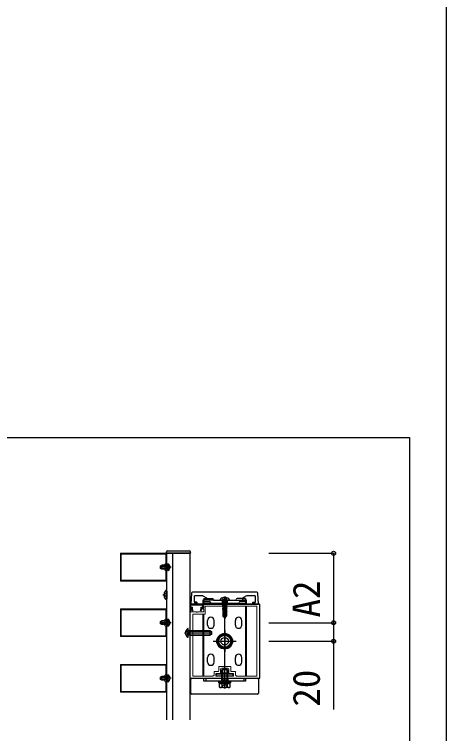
# Model space of a CAD drawing. Units: millimetres, scale not verified. Extents: x -1750 to 1750, y -2608 to 2592.
# Drawn here: x 1284 to 1750, y -828 to -51 of the extents above; entities that cross this region are included whole.
import ezdxf
from ezdxf.enums import TextEntityAlignment as Align

# ---------------------------------------------------------------- set-up
doc = ezdxf.new("R2010")
doc.units = ezdxf.units.MM
doc.header["$LTSCALE"] = 14
doc.layers.add('0-3_YKK_11', color=7, linetype='Continuous', lineweight=18)
for name, color, linetype in [('0-4_YKK_12', 2, 'Continuous'), ('0-5_YKK_13', 4, 'Continuous'), ('0-6_YKK_D', 6, 'Continuous'), ('0-7_YKK_ZWAK', 7, 'Continuous')]:
    doc.layers.add(name, color=color, linetype=linetype)
doc.styles.add('ＭＳ ゴシック', font='')
doc.styles.get('ＭＳ ゴシック').set_extended_font_data('MS Gothic')

msp = doc.modelspace()

# ---------------------------------------------------------------- linework, layer by layer
at = {"layer": '0-3_YKK_11'}
msp.add_line((1507, -757.6), (1514, -757.6), dxfattribs=at)
for points in [[(1398, -663.5), (1448, -663.5), (1448, -633.5), (1398, -633.5)], [(1398.9, -662.6), (1447.1, -662.6), (1447.1, -652.6), (1446, -651.5), (1446, -648.96), (1446.12, -648.77), (1446.12, -648.23), (1446, -648.04), (1446, -645.5), (1447.1, -644.4), (1447.1, -634.4), (1398.9, -634.4)], [(1398, -723.5), (1448, -723.5), (1448, -693.5), (1398, -693.5)], [(1398.9, -722.6), (1447.1, -722.6), (1447.1, -712.6), (1446, -711.5), (1446, -708.96), (1446.12, -708.77), (1446.12, -708.23), (1446, -708.04), (1446, -705.5), (1447.1, -704.4), (1447.1, -694.4), (1398.9, -694.4)], [(1398, -783.5), (1448, -783.5), (1448, -753.5), (1398, -753.5)], [(1398.9, -782.6), (1447.1, -782.6), (1447.1, -772.6), (1446, -771.5), (1446, -768.96), (1446.12, -768.77), (1446.12, -768.23), (1446, -768.04), (1446, -765.5), (1447.1, -764.4), (1447.1, -754.4), (1398.9, -754.4)]]:
    msp.add_lwpolyline(points, close=True, dxfattribs=at)
at = {"layer": '0-3_YKK_11', "color": 30}
msp.add_lwpolyline([(1473, -688.5), (1487.5, -688.5), (1487.5, -692.5), (1485.4, -692.5), (1485.4, -693.6), (1485.77, -693.82), (1484.63, -695.8), (1483.93, -695.4), (1484.6, -694.25), (1484.6, -691.7), (1486.7, -691.7), (1486.7, -689.4), (1473.8, -689.4), (1473.8, -691.7), (1475.9, -691.7), (1475.9, -694.25), (1476.57, -695.4), (1475.87, -695.8), (1474.73, -693.82), (1475.1, -693.6), (1475.1, -692.5), (1473, -692.5)], close=True, dxfattribs=at)
at = {"layer": '0-3_YKK_11'}
for points in [[(1548, -768.5), (1548, -688.5), (1488, -688.5), (1488, -692.5), (1485.5, -692.5), (1485.5, -693.5), (1488, -693.5), (1488, -696.8), (1481.17, -696.8), (1480.98, -696.94), (1480.02, -696.94), (1479.83, -696.8), (1474.1, -696.8), (1474.1, -693.5), (1475, -693.5), (1475, -692.5), (1473, -692.5), (1473, -768.5), (1507, -768.5), (1507, -766.2), (1501, -766.2), (1501, -763.3), (1506, -763.3), (1506, -758.6)], [(1503, -761.3), (1499, -761.3), (1499, -765), (1497.8, -766.2), (1476, -766.2), (1476, -699.3), (1489.5, -699.3), (1489.5, -690.5), (1545, -690.5)], [(1545, -690.5), (1545, -766.2), (1523.2, -766.2), (1522, -765), (1522, -761.3), (1518, -761.3)], [(1517, -760.3), (1517, -755.6), (1504, -755.6), (1504, -760.3)], [(1515, -758.6), (1515, -763.3), (1520, -763.3), (1520, -766.2), (1514, -766.2), (1514, -768.5), (1548, -768.5)]]:
    msp.add_lwpolyline(points, dxfattribs=at)
for centre, start, end in [((1503, -760.3), 270.00001, 359.99999), ((1507, -758.6), 90.00001, 179.99999), ((1514, -758.6), 0.00001, 89.99999), ((1518, -760.3), 180.00001, 269.99999)]:
    msp.add_arc(centre, 1, start, end, dxfattribs=at)
at = {"layer": '0-4_YKK_12'}
msp.add_line((1454, -633.5), (1454, -813.5), dxfattribs=at)
msp.add_lwpolyline([(1010, -508.5), (1710, -508.5), (1710, -1188.5), (1010, -1188.5)], close=True, dxfattribs=at)
msp.add_lwpolyline([(1448, -813.5), (1448, -633.5), (1473, -633.5), (1473, -813.5)], dxfattribs=at)
at = {"layer": '0-5_YKK_13'}
for p, q in [((1447.5, -633.5), (1447.6, -631.94)), ((1448.5, -633.5), (1447.5, -633.5)), ((1472.5, -633.5), (1448.5, -633.5)), ((1448.59, -631), (1472.41, -631)), ((1452.6, -648.5), (1440.61, -648.5)), ((1441.1, -647.2), (1442.5, -646.5)), ((1441.1, -649.8), (1441.1, -647.2)), ((1442.5, -650.5), (1441.1, -649.8)), ((1447.7, -646.88), (1441.74, -646.88)), ((1447.7, -650.12), (1441.74, -650.12)), ((1447.7, -646.5), (1442.5, -646.5)), ((1442.5, -650.5), (1442.5, -646.5)), ((1447.7, -650.5), (1442.5, -650.5)), ((1447.7, -650.5), (1447.7, -646.5)), ((1447.7, -646.5), (1448.51, -646.64)), ((1447.7, -646.88), (1448.72, -646.64)), ((1447.7, -650.12), (1448.72, -650.36)), ((1447.7, -650.5), (1448.51, -650.36)), ((1448.64, -648.5), (1449.25, -647.35)), ((1448.64, -648.5), (1449.25, -649.64)), ((1449.1, -644.9), (1449.1, -652.1)), ((1451.07, -646.45), (1449.25, -647.35)), ((1451.07, -650.55), (1449.25, -649.64)), ((1447.14, -673.76), (1447.3, -673.76)), ((1448, -674.46), (1448, -682.53)), ((1545.26, -675.5), (1475.74, -675.5)), ((1443.9, -678.5), (1448.71, -678.5)), ((1448, -677.37), (1445.34, -676.05)), ((1448, -679.63), (1445.34, -680.95)), ((1447.14, -683.23), (1447.3, -683.23)), ((1474.74, -676.44), (1474, -688.5)), ((1477.8, -686.4), (1477.8, -679.5)), ((1487, -679.5), (1477.8, -679.5)), ((1487, -679.5), (1491, -681.5)), ((1488, -682.3), (1497.2, -682.3)), ((1488, -682.3), (1488, -685.5)), ((1505.77, -683.44), (1505.77, -683.6)), ((1509.38, -684.3), (1508.05, -681.64)), ((1510.5, -680.2), (1510.5, -704.3)), ((1510.5, -774.2), (1510.5, -681.8)), ((1511.63, -684.3), (1512.95, -681.64)), ((1515.24, -683.44), (1515.24, -683.6)), ((1533, -682.3), (1523.8, -682.3)), ((1534, -679.5), (1530, -681.5)), ((1533, -682.3), (1533, -685.5)), ((1543.2, -679.5), (1534, -679.5)), ((1543.2, -679.5), (1543.2, -686.4)), ((1547, -688.5), (1546.26, -676.44)), ((1474, -688.5), (1547, -688.5)), ((1474, -688.5), (1475, -688.5)), ((1475, -688.5), (1480.3, -688.5)), ((1480.3, -686.4), (1477.8, -686.4)), ((1477.8, -686.4), (1477.8, -686.9)), ((1479.8, -686.9), (1477.8, -686.9)), ((1479.8, -686.9), (1480.3, -686.4)), ((1479.8, -688.5), (1479.8, -686.9)), ((1480.3, -686.4), (1480.3, -688.5)), ((1487, -684.1), (1487, -688.5)), ((1499.2, -684.3), (1488, -684.3)), ((1488, -685.5), (1494, -685.5)), ((1488, -688.5), (1488, -685.5)), ((1488, -687.5), (1533, -687.5)), ((1499.2, -684.3), (1521.8, -684.3)), ((1514.54, -684.3), (1506.47, -684.3)), ((1507.75, -684.3), (1507.75, -687.5)), ((1512.27, -684.48), (1508.03, -685.18)), ((1508.03, -685.07), (1508.68, -684.69)), ((1508.03, -685.07), (1508.03, -685.18)), ((1508.03, -685.07), (1508.03, -685.18)), ((1508.03, -685.18), (1508.68, -685.56)), ((1508.03, -686.71), (1512.97, -685.89)), ((1512.97, -686.01), (1508.03, -686.83)), ((1508.03, -686.71), (1508.68, -686.34)), ((1508.03, -686.71), (1508.03, -686.83)), ((1508.03, -686.83), (1508.68, -687.2)), ((1508.03, -688.36), (1512.97, -687.54)), ((1512.97, -687.65), (1508.03, -688.48)), ((1508.03, -688.36), (1508.68, -687.99)), ((1508.03, -688.36), (1508.03, -688.48)), ((1508.03, -688.48), (1508.68, -688.85)), ((1508.03, -690.01), (1512.97, -689.18)), ((1512.97, -689.3), (1508.03, -690.13)), ((1508.03, -690.01), (1508.68, -689.63)), ((1508.03, -690.01), (1508.03, -690.13)), ((1508.03, -690.13), (1508.68, -690.5)), ((1508.03, -691.66), (1512.97, -690.83)), ((1512.97, -690.95), (1508.03, -691.77)), ((1508.03, -691.66), (1508.68, -691.28)), ((1512.27, -684.36), (1508.68, -684.69)), ((1508.68, -685.56), (1512.27, -684.48)), ((1508.68, -684.5), (1508.68, -684.69)), ((1512.32, -685.52), (1508.68, -686.34)), ((1508.68, -685.56), (1508.68, -686.34)), ((1512.32, -686.38), (1508.68, -687.2)), ((1512.32, -687.16), (1508.68, -687.99)), ((1508.68, -687.2), (1508.68, -687.99)), ((1512.32, -688.81), (1508.68, -689.63)), ((1508.68, -688.85), (1508.68, -689.63)), ((1512.32, -690.46), (1508.68, -691.28)), ((1508.68, -690.5), (1508.68, -691.28)), ((1509.38, -684.3), (1510.5, -684.9)), ((1511.63, -684.3), (1510.5, -684.9)), ((1510.5, -687.5), (1510.5, -692.5)), ((1512.32, -684.5), (1512.32, -685.52)), ((1512.97, -685.89), (1512.32, -685.52)), ((1512.97, -686.01), (1512.32, -686.38)), ((1512.32, -686.38), (1512.32, -687.16)), ((1512.97, -687.54), (1512.32, -687.16)), ((1512.32, -688.03), (1512.32, -688.81)), ((1512.97, -689.18), (1512.32, -688.81)), ((1512.32, -689.68), (1512.32, -690.46)), ((1512.97, -690.83), (1512.32, -690.46)), ((1512.32, -691.32), (1512.32, -692.11)), ((1512.97, -685.89), (1512.97, -686.01)), ((1512.97, -687.54), (1512.97, -687.65)), ((1512.97, -689.18), (1512.97, -689.3)), ((1512.97, -690.83), (1512.97, -690.95)), ((1513.25, -684.3), (1513.25, -687.5)), ((1521.8, -684.3), (1533, -684.3)), ((1533, -685.5), (1527, -685.5)), ((1533, -684.3), (1533, -688.5)), ((1533, -690.5), (1533, -766.2)), ((1534, -688.5), (1534, -684.1)), ((1534, -766.2), (1534, -690.5)), ((1540.7, -686.4), (1543.2, -686.4)), ((1540.7, -688.5), (1540.7, -686.4)), ((1540.7, -686.4), (1541.2, -686.9)), ((1540.7, -688.5), (1546, -688.5)), ((1541.2, -686.9), (1541.2, -688.5)), ((1541.2, -686.9), (1543.2, -686.9)), ((1543.2, -686.9), (1543.2, -686.4)), ((1546, -688.5), (1547, -688.5)), ((1548.5, -768), (1548.5, -689)), ((1508.03, -691.66), (1508.03, -691.77)), ((1508.03, -691.77), (1508.68, -692.15)), ((1508.03, -693.3), (1512.97, -692.48)), ((1512.97, -692.6), (1508.03, -693.42)), ((1508.03, -693.3), (1508.68, -692.93)), ((1508.03, -693.3), (1508.03, -693.42)), ((1508.03, -693.42), (1508.68, -693.8)), ((1508.03, -694.95), (1512.97, -694.13)), ((1512.97, -694.25), (1508.03, -695.07)), ((1508.03, -694.95), (1508.68, -694.58)), ((1508.03, -694.95), (1508.03, -695.07)), ((1508.03, -695.07), (1508.68, -695.44)), ((1511.26, -696.3), (1508.45, -696.3)), ((1508.45, -696.3), (1508.45, -701.43)), ((1508.55, -696.3), (1508.68, -696.23)), ((1512.32, -692.11), (1508.68, -692.93)), ((1508.68, -692.15), (1508.68, -692.93)), ((1512.32, -693.75), (1508.68, -694.58)), ((1508.68, -693.8), (1508.68, -694.58)), ((1508.68, -695.44), (1508.68, -696.23)), ((1511.37, -695.62), (1508.68, -696.23)), ((1509.15, -700.96), (1509.15, -696.3)), ((1509.83, -696.3), (1511.3, -696.05)), ((1511.47, -695.05), (1510.21, -702.8)), ((1511.28, -696.18), (1510.54, -696.3)), ((1512.05, -696.3), (1511.29, -701.98)), ((1512.05, -695.09), (1512.05, -701.22)), ((1512.32, -695.4), (1512.05, -695.46)), ((1512.05, -695.98), (1512.97, -695.78)), ((1512.97, -695.89), (1512.05, -696.1)), ((1512.55, -696.3), (1512.05, -696.3)), ((1512.97, -692.48), (1512.32, -692.11)), ((1512.32, -692.97), (1512.32, -693.75)), ((1512.97, -694.13), (1512.32, -693.75)), ((1512.32, -694.62), (1512.32, -695.4)), ((1512.97, -695.78), (1512.32, -695.4)), ((1512.32, -696.27), (1512.32, -696.3)), ((1512.55, -696.3), (1512.55, -701.43)), ((1512.97, -692.48), (1512.97, -692.6)), ((1512.97, -694.13), (1512.97, -694.25)), ((1512.97, -695.78), (1512.97, -695.89)), ((1441.1, -707.2), (1442.5, -706.5)), ((1447.7, -706.5), (1442.5, -706.5)), ((1442.5, -710.5), (1442.5, -706.5)), ((1447.7, -710.5), (1447.7, -706.5)), ((1447.7, -706.5), (1448.51, -706.64)), ((1447.7, -706.88), (1448.72, -706.64)), ((1449.1, -704.9), (1449.1, -712.1)), ((1451.07, -706.45), (1449.25, -707.35)), ((1487, -699.3), (1487, -766.2)), ((1488, -766.2), (1488, -699.3)), ((1492, -711), (1492, -706)), ((1499, -711), (1499, -706)), ((1508.45, -701.43), (1509.15, -700.96)), ((1508.45, -701.43), (1510.32, -703.3)), ((1509.15, -700.96), (1510.5, -703.3)), ((1510.32, -703.3), (1510.68, -703.3)), ((1512.55, -701.43), (1510.68, -703.3)), ((1511.29, -701.98), (1510.68, -703.3)), ((1511.29, -701.98), (1512.05, -701.22)), ((1512.55, -701.43), (1512.05, -701.22)), ((1522, -711), (1522, -706)), ((1529, -711), (1529, -706)), ((1452.6, -708.5), (1440.61, -708.5)), ((1441.1, -709.8), (1441.1, -707.2)), ((1442.5, -710.5), (1441.1, -709.8)), ((1447.7, -706.88), (1441.74, -706.88)), ((1447.7, -710.12), (1441.74, -710.12)), ((1447.7, -710.5), (1442.5, -710.5)), ((1447.7, -710.12), (1448.72, -710.36)), ((1447.7, -710.5), (1448.51, -710.36)), ((1448.64, -708.5), (1449.25, -707.35)), ((1448.64, -708.5), (1449.25, -709.64)), ((1451.07, -710.55), (1449.25, -709.64)), ((1467.2, -719.5), (1496.9, -719.5)), ((1468.69, -717.15), (1471.11, -718.35)), ((1468.69, -721.85), (1471.11, -720.64)), ((1470.6, -714.75), (1470.7, -714.75)), ((1471.71, -719.5), (1471.11, -718.35)), ((1471.71, -719.5), (1471.11, -720.64)), ((1471.2, -723.75), (1471.2, -715.25)), ((1472.6, -717.43), (1471.68, -717.24)), ((1472.6, -721.57), (1471.68, -721.76)), ((1472.6, -717), (1472.01, -717.22)), ((1472.6, -722), (1472.01, -721.78)), ((1472.6, -717), (1472.6, -722)), ((1472.6, -717), (1494.5, -717)), ((1472.6, -717.43), (1495.42, -717.43)), ((1472.6, -721.57), (1495.42, -721.57)), ((1472.6, -722), (1494.5, -722)), ((1494.5, -717), (1496.2, -717.8)), ((1494.5, -717), (1494.5, -722)), ((1496.2, -721.2), (1494.5, -722)), ((1496.2, -717.8), (1496.2, -721.2)), ((1510.5, -717), (1510.5, -740)), ((1470.6, -724.25), (1470.7, -724.25)), ((1497.99, -728.5), (1523.01, -728.5)), ((1492, -751), (1492, -746)), ((1499, -751), (1499, -746)), ((1522, -751), (1522, -746)), ((1529, -751), (1529, -746)), ((1507.5, -759.5), (1508.5, -758.5)), ((1513.5, -759.5), (1507.5, -759.5)), ((1508.5, -758.5), (1512.5, -758.5)), ((1510.5, -779.5), (1510.5, -757.8)), ((1513.5, -759.5), (1512.5, -758.5)), ((1452.6, -768.5), (1440.61, -768.5)), ((1441.1, -767.2), (1442.5, -766.5)), ((1441.1, -769.8), (1441.1, -767.2)), ((1447.7, -766.88), (1441.74, -766.88)), ((1447.7, -766.5), (1442.5, -766.5)), ((1442.5, -770.5), (1442.5, -766.5)), ((1447.7, -770.5), (1447.7, -766.5)), ((1447.7, -766.5), (1448.51, -766.64)), ((1447.7, -766.88), (1448.72, -766.64)), ((1448.64, -768.5), (1449.25, -767.35)), ((1448.64, -768.5), (1449.25, -769.64)), ((1449.1, -764.9), (1449.1, -772.1)), ((1451.07, -766.45), (1449.25, -767.35)), ((1475, -768.5), (1546, -768.5)), ((1488, -768.5), (1533, -768.5)), ((1488, -771.7), (1488, -768.5)), ((1490, -768.5), (1490, -771.7)), ((1519.5, -763.9), (1501.5, -763.9)), ((1501.5, -766.2), (1501.5, -763.9)), ((1519.5, -766.2), (1501.5, -766.2)), ((1506.9, -762.7), (1506.9, -763.4)), ((1506.9, -762.7), (1514.1, -762.7)), ((1507, -768.5), (1507, -771.7)), ((1510.5, -768.5), (1510.5, -763.5)), ((1514, -768.5), (1514, -771.7)), ((1514.1, -762.7), (1514.1, -763.4)), ((1519.5, -766.2), (1519.5, -763.9)), ((1531, -768.5), (1531, -771.7)), ((1533, -768.5), (1533, -771.7)), ((1442.5, -770.5), (1441.1, -769.8)), ((1447.7, -770.12), (1441.74, -770.12)), ((1447.7, -770.5), (1442.5, -770.5)), ((1447.7, -770.12), (1448.72, -770.36)), ((1447.7, -770.5), (1448.51, -770.36)), ((1451.07, -770.55), (1449.25, -769.64)), ((1474, -784.5), (1474, -769.5)), ((1533, -771.7), (1488, -771.7)), ((1504.25, -771.7), (1516.75, -771.7)), ((1516.27, -774.5), (1504.73, -774.5)), ((1504.73, -778.05), (1504.73, -774.5)), ((1504.8, -774.5), (1504.8, -773.3)), ((1513.5, -770.68), (1507.5, -770.68)), ((1507.7, -771.62), (1507.5, -770.68)), ((1507.61, -778.05), (1507.61, -774.5)), ((1507.7, -771.62), (1508.04, -770.68)), ((1507.7, -771.7), (1507.7, -771.62)), ((1513.3, -771.62), (1512.96, -770.68)), ((1513.3, -771.62), (1513.5, -770.68)), ((1513.3, -771.7), (1513.3, -771.62)), ((1513.39, -778.05), (1513.39, -774.5)), ((1516.2, -773.3), (1516.2, -774.5)), ((1516.27, -778.05), (1516.27, -774.5)), ((1547, -769.5), (1547, -784.5)), ((1505.5, -778.5), (1504.73, -778.05)), ((1515.5, -778.5), (1505.5, -778.5)), ((1515.5, -778.5), (1516.27, -778.05)), ((1546, -785.5), (1475, -785.5))]:
    msp.add_line(p, q, dxfattribs=at)
for points in [[(1473.4, -631.94), (1473.5, -633.5), (1472.5, -633.5)], [(1491, -681.5), (1491, -684.1), (1487, -684.1)], [(1534, -684.1), (1530, -684.1), (1530, -681.5)], [(1548, -688.5), (1473, -688.5), (1473, -688.5)], [(1508.03, -685.07), (1512.27, -684.36), (1512.27, -684.48)], [(1512.97, -687.65), (1512.32, -688.03), (1508.68, -688.85)], [(1512.97, -689.3), (1512.32, -689.68), (1508.68, -690.5)], [(1512.97, -690.95), (1512.32, -691.32), (1508.68, -692.15)], [(1512.97, -692.6), (1512.32, -692.97), (1508.68, -693.8)], [(1512.97, -694.25), (1512.32, -694.62), (1508.68, -695.44)], [(1512.97, -695.89), (1512.32, -696.27), (1512.18, -696.3)], [(1507.5, -770.68), (1507.5, -760.3), (1507.5, -759.5)], [(1508.04, -758.96), (1508.04, -760.3), (1508.04, -770.68)], [(1512.96, -758.96), (1512.96, -760.3), (1512.96, -770.68)], [(1513.5, -759.5), (1513.5, -760.3), (1513.5, -770.68)], [(1473, -768.5), (1473, -768.5), (1548, -768.5)], [(1516.75, -771.7), (1516.75, -773.3), (1504.25, -773.3), (1504.25, -771.7)], [(1507.45, -778.5), (1508.6, -776.14), (1510.5, -775.13)], [(1513.55, -778.5), (1512.4, -776.14), (1510.5, -775.13)]]:
    msp.add_lwpolyline(points, dxfattribs=at)
msp.add_lwpolyline([(1502.99, -728.5), (1506.75, -735), (1514.25, -735), (1518.01, -728.5), (1514.25, -722), (1506.75, -722)], close=True, dxfattribs=at)
for radius in [8.5, 7.7, 6.5, 4]:
    msp.add_circle((1510.5, -728.5), radius, dxfattribs=at)
for centre, radius, start, end in [((1448.59, -632), 1, 90, 176.5), ((1472.41, -632), 1, 3.5, 90), ((1448.6, -646.15), 0.5, 259.90904, 0), ((1448.6, -650.85), 0.5, 0, 100.09096), ((1449.25, -644.9), 0.154, 62.71904, 180), ((1449.25, -652.1), 0.154, 180, 297.28096), ((1447.4, -648.5), 4.2, 297.28096, 62.71904), ((1451.9, -678.5), 7, 140.87645, 180), ((1447.14, -674.63), 0.862, 90, 140.87645), ((1447.3, -674.46), 0.7, 0, 90), ((1475.74, -676.5), 1, 90, 176.5), ((1545.26, -676.5), 1, 3.5, 90), ((1451.9, -678.5), 7, 180, 219.12355), ((1447.14, -682.37), 0.862, 219.12355, 270), ((1447.3, -682.53), 0.7, 270, 360), ((1497.2, -683.3), 1, 0, 90), ((1499.2, -683.3), 1, 180, 270), ((1506.63, -683.44), 0.862, 129.12355, 180), ((1510.5, -688.2), 7, 90, 129.12355), ((1510.5, -688.2), 7, 50.87645, 90), ((1514.37, -683.44), 0.862, 360, 50.87645), ((1521.8, -683.3), 1, 270, 0), ((1523.8, -683.3), 1, 90, 180), ((1494, -686.5), 1, 0, 90), ((1496, -686.5), 1, 180, 270), ((1506.47, -683.6), 0.7, 180, 270), ((1508.48, -684.5), 0.2, 0, 90), ((1512.52, -684.5), 0.2, 90, 180), ((1514.54, -683.6), 0.7, 270, 0), ((1525, -686.5), 1, 270, 0), ((1527, -686.5), 1, 90, 180), ((1511.76, -695.09), 0.294, 90, 170.8071), ((1511.76, -695.09), 0.294, 0, 90), ((1448.6, -706.15), 0.5, 259.90904, 0), ((1449.25, -704.9), 0.154, 62.71904, 180), ((1447.4, -708.5), 4.2, 297.28096, 62.71904), ((1495.5, -706), 3.5, 0, 180), ((1525.5, -706), 3.5, 0, 180), ((1448.6, -710.85), 0.5, 0, 100.09096), ((1449.25, -712.1), 0.154, 180, 297.28096), ((1495.5, -711), 3.5, 180, 0), ((1525.5, -711), 3.5, 180, 0), ((1474.1, -719.5), 5.9, 126.38156, 233.61844), ((1470.7, -715.25), 0.5, 0, 90), ((1471.8, -716.65), 0.6, 180, 289.96957), ((1471.8, -722.35), 0.6, 70.03043, 180), ((1470.7, -723.75), 0.5, 270, 0), ((1495.5, -746), 3.5, 0, 180), ((1525.5, -746), 3.5, 0, 180), ((1495.5, -751), 3.5, 180, 0), ((1525.5, -751), 3.5, 180, 0), ((1448.6, -766.15), 0.5, 259.90904, 0), ((1449.25, -764.9), 0.154, 62.71904, 180), ((1447.4, -768.5), 4.2, 297.28096, 62.71904), ((1475, -769.5), 1, 90, 180), ((1506.4, -763.4), 0.5, 270, 0), ((1514.6, -763.4), 0.5, 180, 270), ((1546, -769.5), 1, 0, 90), ((1448.6, -770.85), 0.5, 0, 100.09096), ((1449.25, -772.1), 0.154, 180, 297.28096), ((1475, -784.5), 1, 180, 270), ((1506.17, -775.94), 2.56, 235.61708, 304.38292), ((1510.5, -768.95), 9.55, 252.41276, 287.58724), ((1514.83, -775.94), 2.56, 235.61708, 304.38292), ((1546, -784.5), 1, 270, 0)]:
    msp.add_arc(centre, radius, start, end, dxfattribs=at)
for centre, major_axis in [((1548, -689), (-0.355, -0.355)), ((1548, -768), (-0.355, 0.355))]:
    msp.add_ellipse(centre, major_axis=major_axis, ratio=0.99628, start_param=2.358058, end_param=3.925127, dxfattribs=at)
at = {"layer": '0-6_YKK_D'}
for p, q in [((1558, -633.5), (1629, -633.5)), ((1628, -633.5), (1628, -708.5)), ((1558, -708.5), (1629, -708.5)), ((1558, -708.5), (1629, -708.5)), ((1558, -728.5), (1629, -728.5))]:
    msp.add_line(p, q, dxfattribs=at)
msp.add_lwpolyline([(1628, -708.5), (1628, -728.5), (1628, -802.18)], dxfattribs=at)
for centre in [(1628, -633.5), (1628, -708.5), (1628, -708.5), (1628, -728.5)]:
    msp.add_circle(centre, 2.12, dxfattribs=at)
at = {"layer": '0-7_YKK_ZWAK'}
msp.add_lwpolyline([(-1750, -2608.5), (1750, -2608.5), (1750, 2491.5)], dxfattribs=at)

# ---------------------------------------------------------------- texts
at = {"layer": '0-6_YKK_D', "style": 'ＭＳ ゴシック'}
for s, p in [('A2', (1622, -702.82)), ('20', (1622, -799.14))]:
    msp.add_text(s, height=29.33, rotation=90, dxfattribs=at).set_placement(p, align=Align.BOTTOM_LEFT)

doc.saveas('drawing.dxf')
